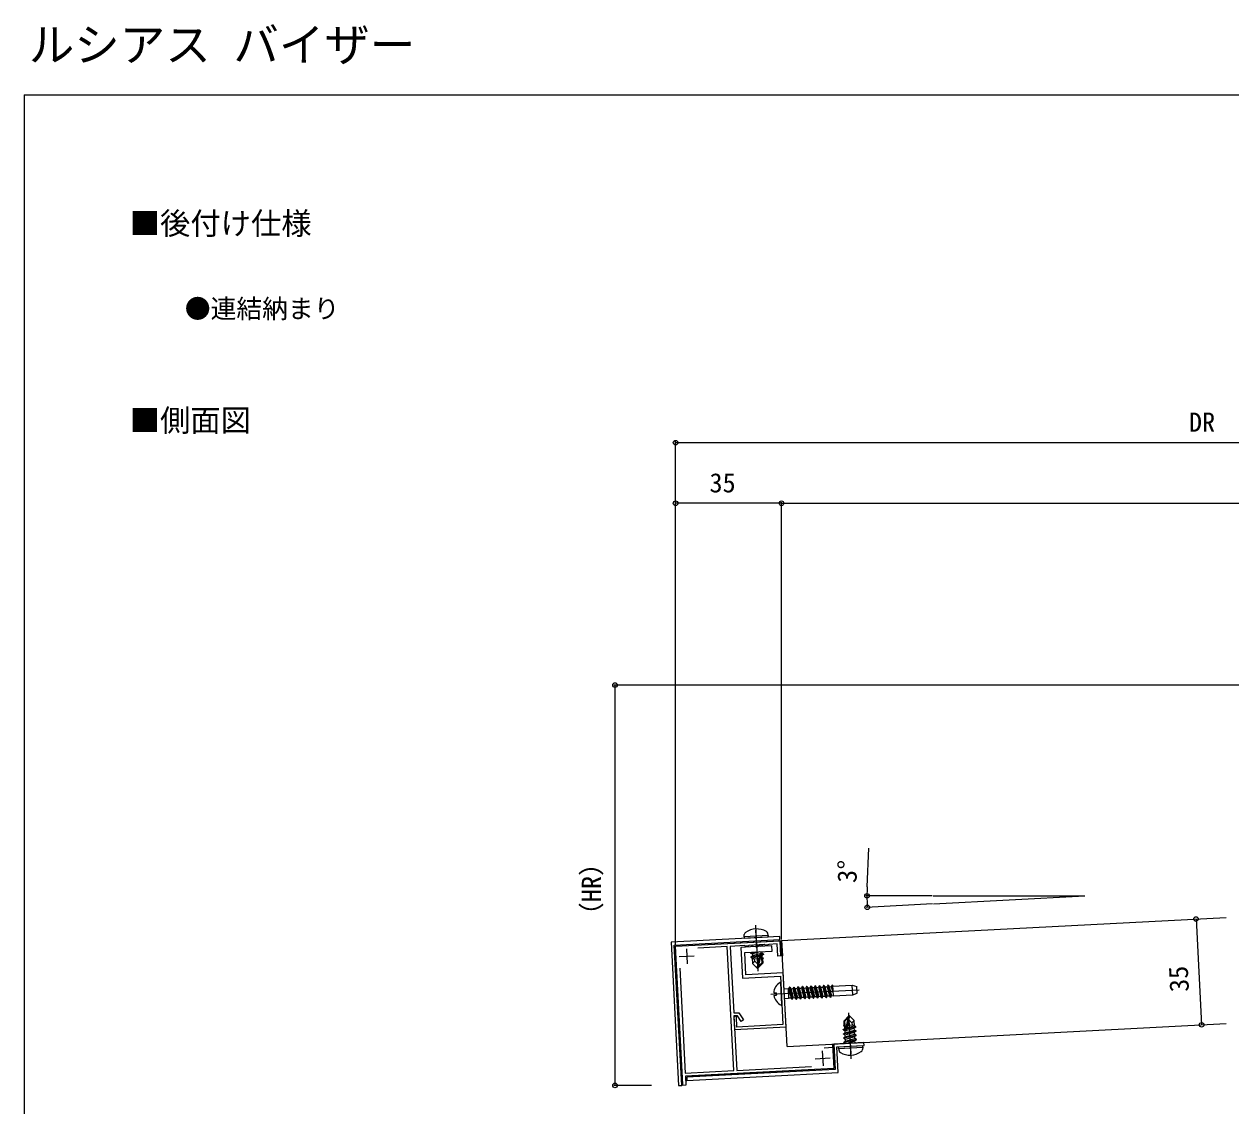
# Model space of a CAD drawing. Units: millimetres, scale not verified. Extents: x -1312 to 1312, y -1952 to 1943.
# Drawn here: x -1312 to -118, y 872 to 1943 of the extents above; entities that cross this region are included whole.
import ezdxf
from ezdxf.enums import TextEntityAlignment as Align

# ---------------------------------------------------------------- set-up
doc = ezdxf.new("R2010")
doc.units = ezdxf.units.MM
doc.header["$LTSCALE"] = 10
for name, color, linetype in [('0-2_USER1', 3, 'Continuous'), ('0-3_YKK_11', 7, 'Continuous'), ('0-4_YKK_12', 2, 'Continuous'), ('0-5_YKK_13', 4, 'Continuous'), ('0-6_YKK_D', 6, 'Continuous'), ('0-7_YKK_ZWAK', 7, 'Continuous')]:
    doc.layers.add(name, color=color, linetype=linetype)
doc.styles.add('ＭＳ ゴシック', font='')
doc.styles.get('ＭＳ ゴシック').set_extended_font_data('MS Gothic')

msp = doc.modelspace()

# ---------------------------------------------------------------- linework, layer by layer
at = {"layer": '0-3_YKK_11'}
for p, q in [((-657.12, 1027.42), (-656.33, 1012.44)), ((-664.21, 1019.53), (-649.23, 1020.32)), ((-522.64, 926.32), (-521.85, 911.34)), ((-529.74, 918.43), (-514.76, 919.22))]:
    msp.add_line(p, q, dxfattribs=at)
for points in [[(-520.84, 929.41), (-512.31, 929.86), (-511.21, 908.89), (-658.01, 901.2), (-657.54, 892.21), (-660.54, 892.05), (-667.76, 1029.86), (-564.4, 1035.28), (-563.61, 1020.3), (-566.61, 1020.14), (-567.24, 1032.13), (-575.5, 1031.69), (-576.31, 1031.09), (-579.08, 1030.94), (-579.95, 1031.46), (-595.28, 1030.66), (-596.08, 1030.05), (-598.86, 1029.91), (-599.72, 1030.42), (-613.67, 1029.69), (-610.22, 963.78), (-605.07, 964.05), (-600.45, 956.94), (-602.97, 955.3), (-606.64, 960.97), (-610.06, 960.79), (-607.24, 906.86), (-533.29, 910.74)], [(-663.61, 1008.1), (-658.17, 904.19), (-610.23, 906.7), (-616.67, 1029.54), (-645.68, 1028.02)]]:
    msp.add_lwpolyline(points, dxfattribs=at)
msp.add_lwpolyline([(-558.43, 949.97), (-561.24, 1003.6), (-598.09, 1001.67), (-599.23, 1023.54), (-572.27, 1024.95), (-572.55, 1030.34), (-586.16, 1029.63), (-586.69, 1029.24), (-588.34, 1029.16), (-588.9, 1029.49), (-603.11, 1028.74), (-601.51, 998.19), (-564.06, 1000.15), (-561.55, 952.21), (-607.09, 949.83), (-607.62, 960.01), (-608.57, 960.86), (-609.98, 959.29), (-609.36, 947.3)], close=True, dxfattribs=at)
at = {"layer": '0-4_YKK_12'}
msp.add_line((-557.41, 930.5), (-122.72, 953.27), dxfattribs=at)
msp.add_lwpolyline([(-557.41, 930.5), (-562.9, 1035.36), (-122.72, 1058.41)], dxfattribs=at)
at = {"layer": '0-5_YKK_13'}
for p, q in [((-600.05, 1039.12), (-599.75, 1041.55)), ((-576.08, 1040.38), (-600.05, 1039.12)), ((-600.05, 1039.12), (-599.71, 1037.64)), ((-588.65, 1050.83), (-586.24, 1005)), ((-587.44, 1027.76), (-588.38, 1045.74)), ((-576.08, 1040.38), (-576.63, 1042.76)), ((-576.08, 1040.38), (-576.27, 1038.86)), ((-576.27, 1038.86), (-599.71, 1037.64)), ((-592.6, 1030.8), (-592.24, 1030.61)), ((-591.36, 1030.86), (-592.24, 1030.61)), ((-592.24, 1030.61), (-592.18, 1029.32)), ((-582.96, 1031.21), (-589.1, 1029.48)), ((-588.07, 1028.84), (-586.74, 1029.13)), ((-587.19, 1028.73), (-587.49, 1028.66)), ((-583.95, 1029.75), (-581.26, 1030.34)), ((-582.97, 1031.3), (-582.96, 1031.21)), ((-581.26, 1030.34), (-582.96, 1031.21)), ((-581.25, 1030.04), (-582.15, 1029.84)), ((-581.25, 1030.04), (-581.5, 1029.88)), ((-581.26, 1030.34), (-581.25, 1030.04)), ((-563.64, 1034.01), (-563.62, 1034.01)), ((-562.72, 1028.13), (-562.65, 1028.13)), ((-593.52, 1023.39), (-590.85, 1023.98)), ((-593.52, 1023.39), (-592.77, 1023.88)), ((-593.52, 1023.39), (-593.5, 1023.09)), ((-589.06, 1024.07), (-593.5, 1023.09)), ((-593.5, 1023.09), (-591.8, 1022.23)), ((-593.3, 1019.2), (-584.67, 1021.1)), ((-593.3, 1019.2), (-591.7, 1020.23)), ((-593.3, 1019.2), (-593.28, 1018.9)), ((-584.74, 1020.78), (-593.28, 1018.9)), ((-593.28, 1018.9), (-591.58, 1018.03)), ((-592.05, 1018.27), (-591.75, 1012.67)), ((-585.52, 1017.35), (-591.98, 1017.01)), ((-584.37, 1024.32), (-591.8, 1022.23)), ((-591.8, 1022.23), (-591.7, 1020.23)), ((-584.4, 1022.29), (-591.7, 1020.23)), ((-584.95, 1019.9), (-591.58, 1018.03)), ((-585.43, 1017.74), (-587.12, 1017.27)), ((-584.41, 1022.26), (-586.63, 1012.4)), ((-583.11, 1022.58), (-586.03, 1009.59)), ((-582.52, 1022.82), (-583.16, 1022.64)), ((-582.94, 1022.15), (-582.49, 1013.53)), ((-582.9, 1021.49), (-580.82, 1021.95)), ((-580.81, 1021.65), (-582.89, 1021.19)), ((-581.8, 1017.55), (-582.69, 1017.5)), ((-582.61, 1024.41), (-582.52, 1022.82)), ((-580.82, 1021.95), (-582.52, 1022.82)), ((-582.41, 1020.61), (-582.3, 1018.62)), ((-580.91, 1017.92), (-581.8, 1017.55)), ((-581.8, 1017.55), (-581.57, 1013.2)), ((-580.82, 1021.95), (-580.81, 1021.65)), ((-562.72, 1023.65), (-562.65, 1023.65)), ((-589.26, 1015), (-591.75, 1012.67)), ((-586.87, 1008.27), (-591.75, 1012.67)), ((-586.63, 1012.4), (-586.87, 1008.27)), ((-586.87, 1008.27), (-585.97, 1008.31)), ((-586.63, 1012.4), (-586.42, 1008.29)), ((-582.49, 1013.53), (-586.03, 1009.59)), ((-586.03, 1009.59), (-585.97, 1008.31)), ((-585.97, 1008.31), (-581.57, 1013.2)), ((-581.57, 1013.2), (-582.49, 1013.53)), ((-562.55, 972), (-563.68, 993.55)), ((-512.86, 991.42), (-513.65, 989.87)), ((-512.56, 991.43), (-512.86, 991.42)), ((-512.86, 991.42), (-512.38, 989.18)), ((-512.56, 991.43), (-512.5, 991.34)), ((-512.56, 991.43), (-512.48, 991.08)), ((-512.5, 991.34), (-511.93, 980.6)), ((-512.44, 990.29), (-492.97, 991.31)), ((-573.6, 982.23), (-486.24, 986.8)), ((-570.61, 983.66), (-567.97, 983.8)), ((-560.41, 987.78), (-556.46, 987.99)), ((-556.46, 987.99), (-555.95, 978.28)), ((-556.44, 987.63), (-555.89, 987.66)), ((-555.1, 989.2), (-555.89, 987.66)), ((-555.89, 987.66), (-553.52, 978.77)), ((-554.8, 989.22), (-555.1, 989.2)), ((-555.1, 989.2), (-552.58, 977.32)), ((-554.8, 989.22), (-553.86, 987.77)), ((-554.8, 989.22), (-552.28, 977.34)), ((-553.86, 987.77), (-551.66, 987.88)), ((-553.86, 987.77), (-551.49, 978.88)), ((-550.88, 989.43), (-551.66, 987.88)), ((-551.66, 987.88), (-549.29, 978.99)), ((-550.58, 989.44), (-550.88, 989.43)), ((-550.88, 989.43), (-548.35, 977.54)), ((-550.58, 989.44), (-549.63, 987.99)), ((-550.58, 989.44), (-548.05, 977.56)), ((-549.63, 987.99), (-547.44, 988.1)), ((-549.63, 987.99), (-547.26, 979.1)), ((-546.65, 989.65), (-547.44, 988.1)), ((-547.44, 988.1), (-545.07, 979.21)), ((-546.35, 989.66), (-546.65, 989.65)), ((-546.65, 989.65), (-544.13, 977.76)), ((-546.35, 989.66), (-545.41, 988.21)), ((-546.35, 989.66), (-543.83, 977.78)), ((-545.41, 988.21), (-543.21, 988.32)), ((-545.41, 988.21), (-543.04, 979.32)), ((-543.83, 977.78), (-543.04, 979.32)), ((-542.43, 989.87), (-543.21, 988.32)), ((-543.21, 988.32), (-540.85, 979.44)), ((-543.04, 979.32), (-540.85, 979.44)), ((-542.13, 989.88), (-542.43, 989.87)), ((-542.43, 989.87), (-539.9, 977.98)), ((-542.13, 989.88), (-541.19, 988.43)), ((-542.13, 989.88), (-539.6, 978)), ((-541.19, 988.43), (-538.82, 979.54)), ((-541.18, 988.43), (-538.99, 988.55)), ((-539.9, 977.98), (-540.85, 979.44)), ((-539.6, 978), (-538.82, 979.54)), ((-538.2, 990.09), (-538.99, 988.55)), ((-538.99, 988.55), (-536.62, 979.66)), ((-538.81, 979.54), (-536.62, 979.66)), ((-537.9, 990.1), (-538.2, 990.09)), ((-538.2, 990.09), (-535.68, 978.21)), ((-537.9, 990.1), (-536.96, 988.65)), ((-537.9, 990.1), (-535.38, 978.22)), ((-536.96, 988.65), (-534.77, 988.77)), ((-536.96, 988.65), (-534.59, 979.76)), ((-535.68, 978.21), (-536.62, 979.66)), ((-535.38, 978.22), (-534.59, 979.76)), ((-533.98, 990.31), (-534.77, 988.77)), ((-534.77, 988.77), (-532.4, 979.88)), ((-534.59, 979.76), (-532.4, 979.88)), ((-533.68, 990.33), (-533.98, 990.31)), ((-533.98, 990.31), (-531.45, 978.43)), ((-533.68, 990.33), (-532.74, 988.87)), ((-533.68, 990.33), (-531.15, 978.44)), ((-532.74, 988.87), (-530.37, 979.99)), ((-532.73, 988.87), (-530.54, 988.99)), ((-531.45, 978.43), (-532.4, 979.88)), ((-531.15, 978.44), (-530.37, 979.99)), ((-529.76, 990.53), (-530.54, 988.99)), ((-530.54, 988.99), (-528.17, 980.1)), ((-530.37, 979.99), (-528.17, 980.1)), ((-529.46, 990.55), (-529.76, 990.53)), ((-529.76, 990.53), (-527.23, 978.65)), ((-529.46, 990.55), (-528.51, 989.1)), ((-529.46, 990.55), (-526.93, 978.66)), ((-528.51, 989.1), (-526.32, 989.21)), ((-528.51, 989.1), (-526.14, 980.21)), ((-527.23, 978.65), (-528.17, 980.1)), ((-526.93, 978.66), (-526.14, 980.21)), ((-525.53, 990.75), (-526.32, 989.21)), ((-526.32, 989.21), (-523.95, 980.32)), ((-526.14, 980.21), (-523.95, 980.32)), ((-525.23, 990.77), (-525.53, 990.75)), ((-525.53, 990.75), (-523.01, 978.87)), ((-525.23, 990.77), (-524.29, 989.32)), ((-525.23, 990.77), (-522.71, 978.88)), ((-524.29, 989.32), (-522.09, 989.43)), ((-524.29, 989.32), (-521.92, 980.43)), ((-523.01, 978.87), (-523.95, 980.32)), ((-522.71, 978.88), (-521.92, 980.43)), ((-521.31, 990.97), (-522.09, 989.43)), ((-522.09, 989.43), (-519.72, 980.54)), ((-521.92, 980.43), (-519.72, 980.54)), ((-521.01, 990.99), (-521.31, 990.97)), ((-521.31, 990.97), (-518.78, 979.09)), ((-521.01, 990.99), (-520.06, 989.54)), ((-521.01, 990.99), (-518.48, 979.11)), ((-520.06, 989.54), (-517.87, 989.65)), ((-520.06, 989.54), (-517.7, 980.65)), ((-518.78, 979.09), (-519.72, 980.54)), ((-518.48, 979.11), (-517.7, 980.65)), ((-517.08, 991.2), (-517.87, 989.65)), ((-517.87, 989.65), (-515.5, 980.76)), ((-517.69, 980.65), (-515.5, 980.76)), ((-516.78, 991.21), (-517.08, 991.2)), ((-517.08, 991.2), (-514.56, 979.31)), ((-516.78, 991.21), (-515.84, 989.76)), ((-516.78, 991.21), (-514.26, 979.33)), ((-515.84, 989.76), (-513.65, 989.87)), ((-515.84, 989.76), (-513.47, 980.87)), ((-514.56, 979.31), (-515.5, 980.76)), ((-514.56, 979.31), (-514.26, 979.33)), ((-514.26, 979.33), (-513.47, 980.87)), ((-513.65, 989.87), (-512.12, 984.15)), ((-513.47, 980.87), (-511.95, 980.95)), ((-511.93, 980.6), (-492.46, 981.62)), ((-492.46, 981.62), (-488.05, 983.49)), ((-488.05, 983.49), (-488.39, 989.91)), ((-559.9, 978.08), (-555.95, 978.28)), ((-555.97, 978.64), (-553.52, 978.77)), ((-552.58, 977.32), (-553.52, 978.77)), ((-552.58, 977.32), (-552.28, 977.34)), ((-552.28, 977.34), (-551.49, 978.88)), ((-551.49, 978.88), (-549.29, 978.99)), ((-548.35, 977.54), (-549.29, 978.99)), ((-548.35, 977.54), (-548.05, 977.56)), ((-548.05, 977.56), (-547.26, 979.1)), ((-547.26, 979.1), (-545.07, 979.21)), ((-544.13, 977.76), (-545.07, 979.21)), ((-544.13, 977.76), (-543.83, 977.78)), ((-539.9, 977.98), (-539.6, 978)), ((-535.68, 978.21), (-535.38, 978.22)), ((-531.45, 978.43), (-531.15, 978.44)), ((-527.23, 978.65), (-526.93, 978.66)), ((-523.01, 978.87), (-522.71, 978.88)), ((-518.78, 979.09), (-518.48, 979.11)), ((-496.65, 960.72), (-501.05, 955.84)), ((-500.83, 951.49), (-501.05, 955.84)), ((-501.05, 955.84), (-500.14, 955.51)), ((-500.14, 955.51), (-496.59, 959.45)), ((-499.68, 946.89), (-500.14, 955.51)), ((-499.52, 946.46), (-496.59, 959.45)), ((-498.21, 946.78), (-495.99, 956.64)), ((-495.76, 960.77), (-496.65, 960.72)), ((-496.59, 959.45), (-496.65, 960.72)), ((-493.98, 918.2), (-496.38, 964.04)), ((-495.99, 956.64), (-496.21, 960.75)), ((-495.99, 956.64), (-495.76, 960.77)), ((-495.76, 960.77), (-490.87, 956.37)), ((-493.37, 954.04), (-490.87, 956.37)), ((-490.58, 950.77), (-490.87, 956.37)), ((-501.81, 947.38), (-499.73, 947.84)), ((-501.8, 947.08), (-501.81, 947.38)), ((-499.72, 947.54), (-501.8, 947.08)), ((-501.8, 947.08), (-500.1, 946.22)), ((-501.71, 951.12), (-500.83, 951.49)), ((-501.59, 943.19), (-489.12, 945.95)), ((-489.11, 945.65), (-501.58, 942.89)), ((-500.83, 951.49), (-499.93, 951.54)), ((-500.22, 948.42), (-500.32, 950.41)), ((-500.1, 946.22), (-499.46, 946.4)), ((-500, 944.23), (-500.1, 946.22)), ((-499.88, 942.03), (-490.7, 944.61)), ((-498.22, 946.75), (-490.92, 948.8)), ((-489.33, 949.84), (-497.95, 947.94)), ((-497.88, 948.25), (-489.34, 950.14)), ((-497.68, 949.14), (-491.04, 951.01)), ((-497.19, 951.3), (-495.5, 951.77)), ((-497.1, 951.69), (-490.64, 952.03)), ((-489.34, 950.14), (-491.04, 951.01)), ((-489.33, 949.84), (-490.92, 948.8)), ((-490.82, 946.81), (-490.92, 948.8)), ((-489.12, 945.95), (-490.82, 946.81)), ((-489.11, 945.65), (-490.7, 944.61)), ((-490.6, 942.62), (-490.7, 944.61)), ((-489.33, 949.84), (-489.34, 950.14)), ((-489.11, 945.65), (-489.12, 945.95)), ((-501.58, 942.89), (-501.59, 943.19)), ((-501.58, 942.89), (-499.88, 942.03)), ((-501.37, 939), (-488.9, 941.75)), ((-501.36, 938.7), (-501.37, 939)), ((-488.89, 941.45), (-501.36, 938.7)), ((-501.36, 938.7), (-499.66, 937.83)), ((-501.15, 934.8), (-488.68, 937.56)), ((-501.15, 934.8), (-499.56, 935.84)), ((-501.14, 934.5), (-501.15, 934.8)), ((-488.67, 937.26), (-501.14, 934.5)), ((-501.14, 934.5), (-499.44, 933.64)), ((-499.78, 940.03), (-499.88, 942.03)), ((-499.66, 937.83), (-490.48, 940.42)), ((-499.56, 935.84), (-499.66, 937.83)), ((-499.56, 935.84), (-490.38, 938.42)), ((-499.44, 933.64), (-490.26, 936.22)), ((-499.44, 933.54), (-499.44, 933.64)), ((-495.18, 941.27), (-494.24, 923.3)), ((-490.16, 934.23), (-490.82, 933.99)), ((-488.9, 941.75), (-490.6, 942.62)), ((-488.89, 941.45), (-490.48, 940.42)), ((-490.38, 938.42), (-490.48, 940.42)), ((-488.68, 937.56), (-490.38, 938.42)), ((-488.67, 937.26), (-490.26, 936.22)), ((-490.16, 934.23), (-490.26, 936.22)), ((-489.8, 934.04), (-490.16, 934.23)), ((-488.89, 941.45), (-488.9, 941.75)), ((-488.67, 937.26), (-488.68, 937.56)), ((-506.54, 928.66), (-506.35, 930.17)), ((-506.54, 928.66), (-482.57, 929.92)), ((-506.54, 928.66), (-505.99, 926.28)), ((-506.35, 930.17), (-482.92, 931.4)), ((-482.57, 929.92), (-482.92, 931.4)), ((-482.57, 929.92), (-482.87, 927.49)), ((-660.58, 892.95), (-661.78, 892.89))]:
    msp.add_line(p, q, dxfattribs=at)
for points in [[(-672.17, 1033.84), (-664.73, 891.83), (-661.73, 891.99), (-669.02, 1031), (-564.46, 1036.48), (-564.62, 1039.47)], [(-564.4, 1035.28), (-562.9, 1035.36), (-562.12, 1020.38), (-563.61, 1020.3)], [(-656.59, 897.07), (-506.8, 904.92), (-508.12, 930.08), (-481.15, 931.49), (-481.31, 934.49), (-511.27, 932.92), (-509.95, 907.75), (-656.75, 900.06)]]:
    msp.add_lwpolyline(points, close=True, dxfattribs=at)
for points in [[(-660.58, 892.95), (-667.76, 1029.86), (-565.3, 1035.23), (-565.36, 1036.43)], [(-586.63, 1012.4), (-589.26, 1015), (-589.58, 1017.14)], [(-580.81, 1021.65), (-582.41, 1020.61), (-582.85, 1020.49)], [(-580.91, 1017.92), (-582.3, 1018.62), (-582.75, 1018.5)], [(-492.46, 981.62), (-492.97, 991.31), (-488.39, 989.91)], [(-570.48, 981.11), (-567.83, 981.25), (-567.97, 983.8)], [(-495.99, 956.64), (-493.37, 954.04), (-493.04, 951.9)], [(-501.81, 947.38), (-500.22, 948.42), (-499.77, 948.55)], [(-501.71, 951.12), (-500.32, 950.41), (-499.88, 950.54)], [(-501.59, 943.19), (-500, 944.23), (-490.82, 946.81)], [(-512.47, 932.86), (-511.21, 908.89), (-655.91, 901.31), (-655.85, 900.11)], [(-501.37, 939), (-499.78, 940.03), (-490.6, 942.62)]]:
    msp.add_lwpolyline(points, dxfattribs=at)
for centre, radius, start, end in [((-597.07, 1041.22), 2.7, 125.05588, 173), ((-587.42, 1027.46), 19.5, 60.94412, 125.05588), ((-579.26, 1042.15), 2.7, 13, 60.94412), ((-583.68, 1022.11), 0.745, 3, 168.52934), ((-558.03, 983.04), 12.6, 120.28096, 177.19227), ((-564.15, 993.52), 0.463, 3, 120.28096), ((-558.03, 983.04), 12.6, 188.80773, 245.71904), ((-563.02, 971.98), 0.463, 245.71904, 3), ((-498.94, 946.93), 0.745, 183, 348.52934), ((-503.36, 926.89), 2.7, 193, 240.94412), ((-495.2, 941.57), 19.5, 240.94412, 305.05588), ((-485.55, 927.82), 2.7, 305.05588, 353)]:
    msp.add_arc(centre, radius, start, end, dxfattribs=at)
at = {"layer": '0-6_YKK_D'}
for p, q in [((-667.76, 1030.86), (-667.76, 1529.36)), ((-667.76, 1528.36), (398.5, 1528.36)), ((-667.76, 1030.86), (-667.76, 1469.36)), ((-562.9, 1036.36), (-562.9, 1469.36)), ((-562.9, 1036.36), (-562.9, 1469.36)), ((-562.9, 1468.36), (-667.76, 1468.36)), ((-562.9, 1468.36), (398.5, 1468.36)), ((371.1, 1288.36), (-728.76, 1288.36)), ((-727.76, 1288.36), (-727.76, 892.05)), ((-478.18, 1088.66), (-476.58, 1126.99)), ((-413.73, 1079.66), (-479.37, 1079.66)), ((-412.73, 1079.66), (-262.73, 1079.66)), ((-412.52, 1071.81), (-262.73, 1079.66)), ((-413.52, 1071.76), (-479.07, 1068.32)), ((-152.68, 1056.84), (-147.19, 951.99)), ((-691.54, 892.05), (-728.76, 892.05))]:
    msp.add_line(p, q, dxfattribs=at)
for centre in [(-667.76, 1528.36), (-667.76, 1468.36), (-562.9, 1468.36), (-562.9, 1468.36), (-727.76, 1288.36), (-478.37, 1079.66), (-478.07, 1068.37), (-152.68, 1056.84), (-147.19, 951.99), (-727.76, 892.05)]:
    msp.add_circle(centre, 2.25, dxfattribs=at)
for start, end in [(177.60852, 180), (180, 183)]:
    msp.add_arc((-262.73, 1079.66), 215.64, start, end, dxfattribs=at)
at = {"layer": '0-7_YKK_ZWAK'}
for q in [(-1312.5, -1952.2), (1312.5, 1872.8)]:
    msp.add_line((-1312.5, 1872.8), q, dxfattribs=at)

# ---------------------------------------------------------------- texts
at = {"layer": '0-2_USER1', "style": 'ＭＳ ゴシック'}
for s, height, p in [('ルシアス バイザー', 32.99, (-1307.87, 1895.9)), ('■後付け仕様', 21.99, (-1208, 1727.8)), ('●連結納まり', 18.7, (-1153.48, 1645.99)), ('■側面図 ', 21.99, (-1208, 1532.8))]:
    msp.add_text(s, height=height, dxfattribs=at).set_placement(p, align=Align.BOTTOM_LEFT)
at = {"layer": '0-6_YKK_D', "style": 'ＭＳ ゴシック'}
for s, p in [('DR', (-159.74, 1533.36)), ('35', (-634.24, 1473.36))]:
    msp.add_text(s, height=19.06, dxfattribs=at).set_placement(p, align=Align.BOTTOM_LEFT)
for s, rotation, p in [('3°', 87.609, (-483.05, 1091.94)), ('（HR）', 90, (-735.86, 1047.44)), ('35', 92.998, (-153.94, 985.27))]:
    msp.add_text(s, height=19.06, rotation=rotation, dxfattribs=at).set_placement(p, align=Align.BOTTOM_LEFT)

doc.saveas('drawing.dxf')
